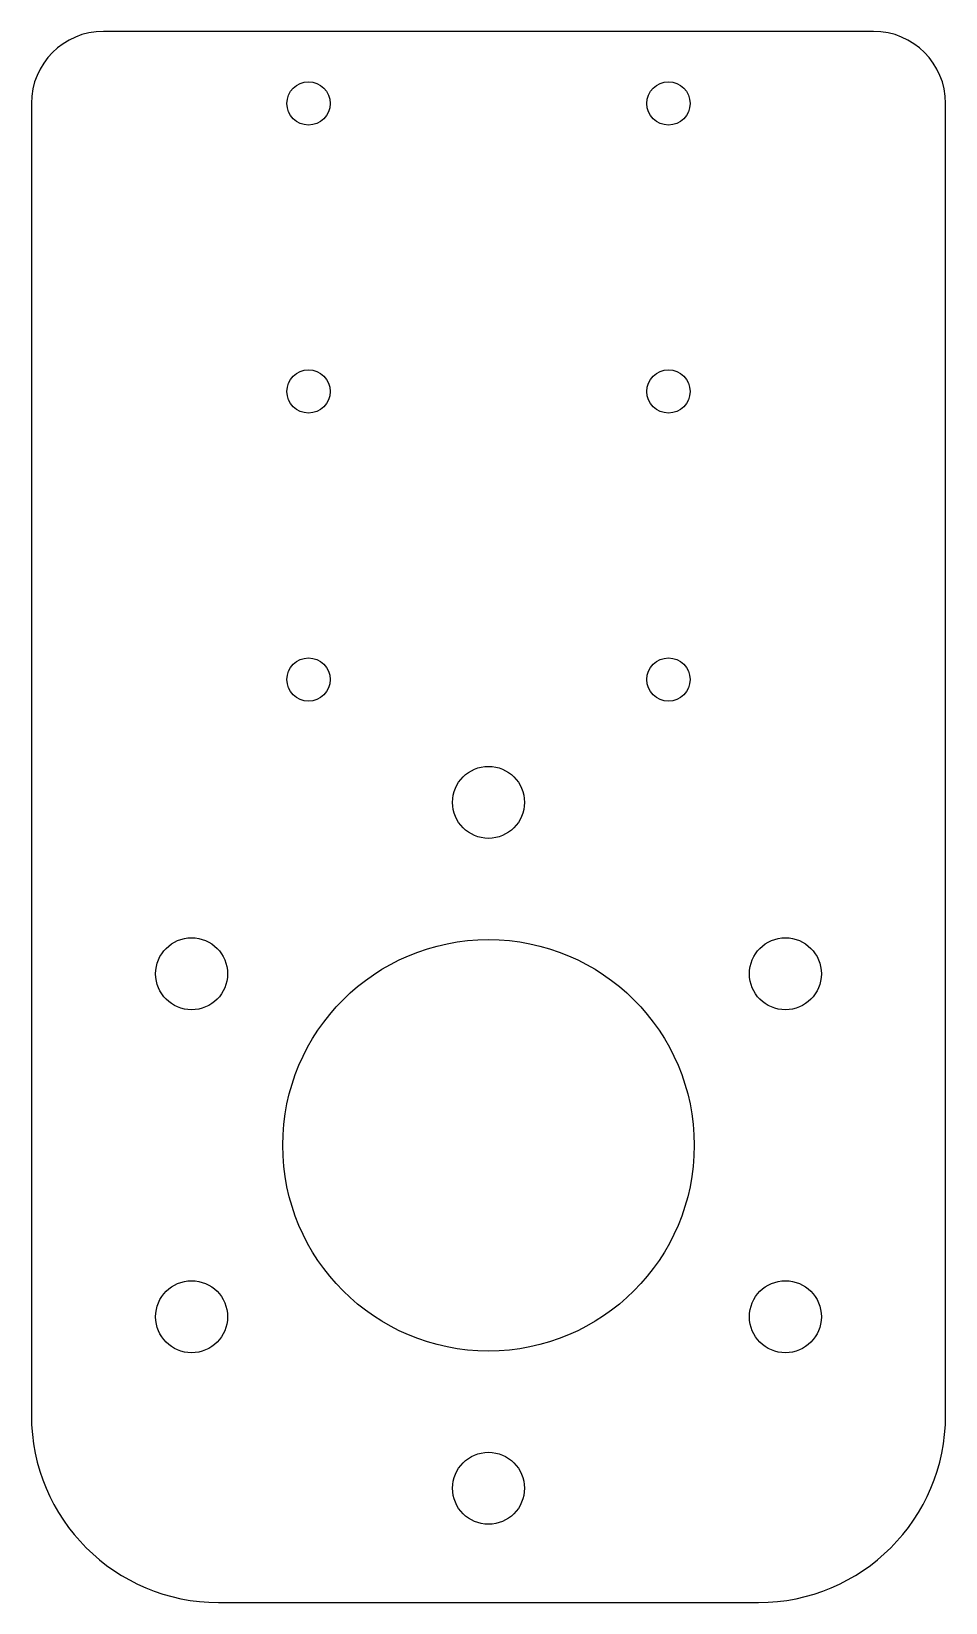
# Model space of a CAD drawing. Header units: inches. Extents: x 0 to 2.5, y -2.33 to 1.97.
import ezdxf

# ---------------------------------------------------------------- set-up
doc = ezdxf.new("R2010")
doc.units = ezdxf.units.IN
doc.header["$MEASUREMENT"] = 0

msp = doc.modelspace()

# ---------------------------------------------------------------- linework, layer by layer
at = {"color": 7, "linetype": 'Continuous', "lineweight": 25}
for p, q in [((2.3031, 1.9685), (0.1969, 1.9685)), ((0, 1.7717), (0, -1.8144)), ((2.5, -1.8144), (2.5, 1.7717)), ((0.5118, -2.3263), (1.9882, -2.3263))]:
    msp.add_line(p, q, dxfattribs=at)
for centre, radius in [((0.7579, 1.7717), 0.0591), ((1.7421, 1.7717), 0.0591), ((0.7579, 0.9843), 0.0591), ((1.7421, 0.9843), 0.0591), ((0.7579, 0.1969), 0.0591), ((1.7421, 0.1969), 0.0591), ((1.25, -0.1388), 0.0984), ((0.4381, -0.6075), 0.0984), ((1.25, -1.0763), 0.5625), ((2.0619, -0.6075), 0.0984), ((0.4381, -1.545), 0.0984), ((2.0619, -1.545), 0.0984), ((1.25, -2.0138), 0.0984)]:
    msp.add_circle(centre, radius, dxfattribs=at)
for centre, radius, start, end in [((0.1969, 1.7717), 0.1969, 90, 180), ((2.3031, 1.7717), 0.1969, 0, 90), ((0.5118, -1.8144), 0.5118, 180, 270), ((1.9882, -1.8144), 0.5118, 270, 0)]:
    msp.add_arc(centre, radius, start, end, dxfattribs=at)

doc.saveas('drawing.dxf')
